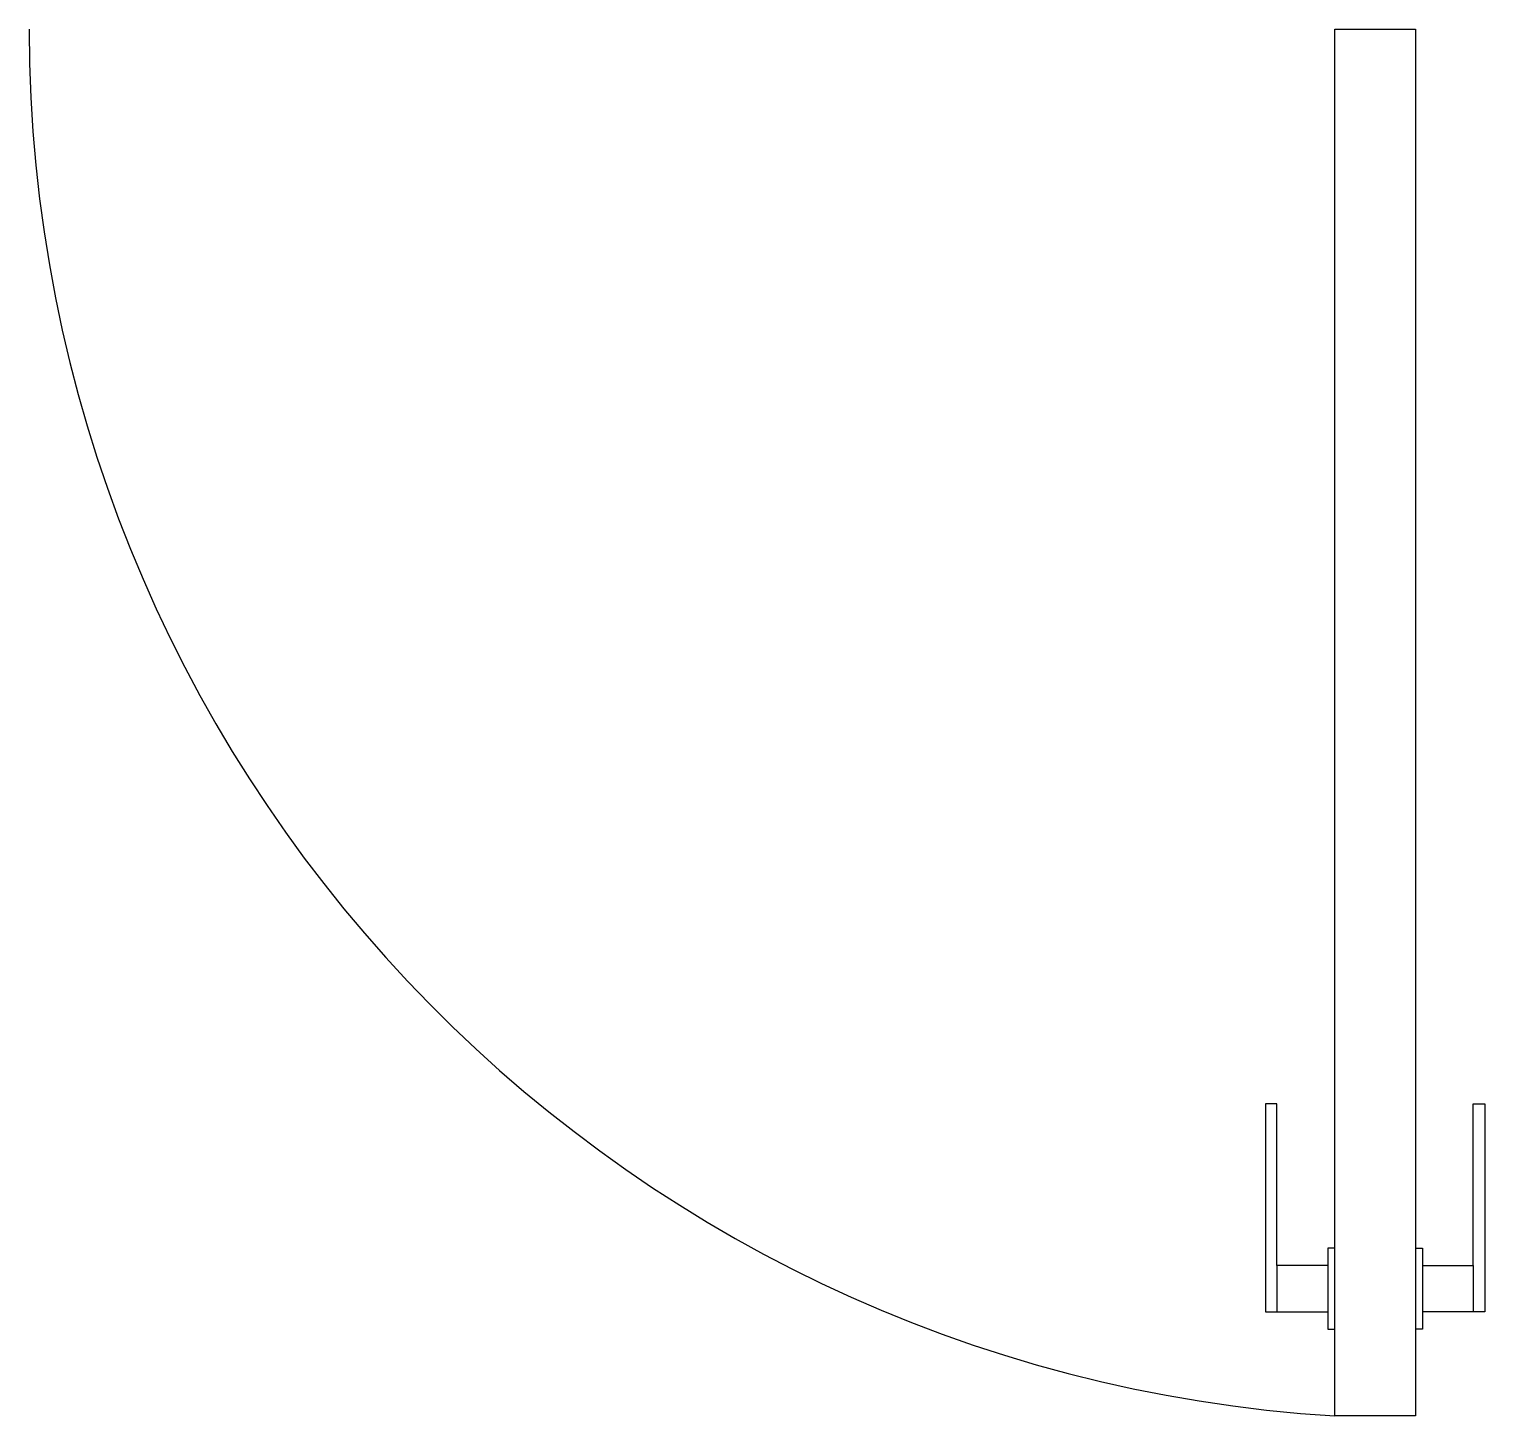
# Model space of a CAD drawing. Extents: x 14.501 to 15.131, y 8.001 to 8.601.
import ezdxf

# ---------------------------------------------------------------- set-up
doc = ezdxf.new("R2010")
doc.units = 0
doc.header["$MEASUREMENT"] = 0
doc.layers.add('ARQ_MAÇANETAS', color=2, linetype='CONTINUOUS')
doc.layers.add('ARQ_PORTAS', color=2, linetype='CONTINUOUS')

# ---------------------------------------------------------------- blocks, each defined once
blk = doc.blocks.new('MAÇANETA')
at = {"layer": 'ARQ_MAÇANETAS'}
for points in [[(-0.0175, 0.0725), (-0.0205, 0.0725), (-0.0205, 0.065), (-0.0425, 0.065), (-0.0425, 0.135), (-0.0475, 0.135), (-0.0475, 0.045), (-0.0205, 0.045), (-0.0205, 0.0375), (-0.0175, 0.0375)], [(0.0175, 0.0725), (0.0205, 0.0725), (0.0205, 0.065), (0.0425, 0.065), (0.0425, 0.135), (0.0475, 0.135), (0.0475, 0.045), (0.0205, 0.045), (0.0205, 0.0375), (0.0175, 0.0375)], [(-0.0425, 0.065), (-0.0425, 0.045)], [(-0.0205, 0.065), (-0.0205, 0.045)], [(0.0205, 0.065), (0.0205, 0.045)], [(0.0425, 0.065), (0.0425, 0.045)]]:
    blk.add_lwpolyline(points, dxfattribs=at)

msp = doc.modelspace()

# ---------------------------------------------------------------- linework, layer by layer
at = {"layer": 'ARQ_PORTAS'}
msp.add_lwpolyline([(15.10115, 8.00143), (15.06615, 8.00143), (15.06615, 8.60143), (15.10115, 8.60143)], close=True, dxfattribs=at)
at = {"layer": 'ARQ_PORTAS', "color": 1}
msp.add_arc((15.10309, 8.60224), 0.60194, 180.07631, 266.48206, dxfattribs=at)

# ---------------------------------------------------------------- block references
at = {"layer": 'ARQ_PORTAS', "xscale": -1}
msp.add_blockref('MAÇANETA', (15.08365, 8.00143), dxfattribs=at)

doc.saveas('drawing.dxf')
